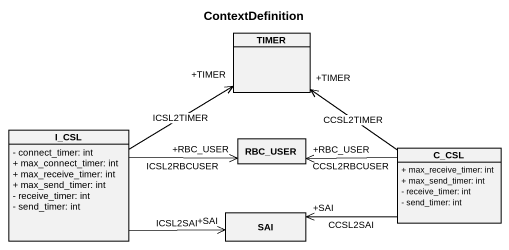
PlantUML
@startuml
title ContextDefinition
hide circle
hide empty members
skinparam classAttributeIconSize 0
class TIMER
class I_CSL {
  - connect_timer: int
  + max_connect_timer: int
  + max_receive_timer: int
  + max_send_timer: int
  - receive_timer: int
  - send_timer: int
}
class RBC_USER
class C_CSL {
  + max_receive_timer: int
  + max_send_timer: int
  - receive_timer: int
  - send_timer: int
}
class SAI
I_CSL -up-> "+TIMER" TIMER : ICSL2TIMER
I_CSL -right-> "+RBC_USER" RBC_USER : ICSL2RBCUSER
I_CSL -right-> "+SAI" SAI : ICSL2SAI
C_CSL -up-> "+TIMER" TIMER : CCSL2TIMER
C_CSL -left-> "+RBC_USER" RBC_USER : CCSL2RBCUSER
C_CSL -left-> "+SAI" SAI : CCSL2SAI
@enduml
